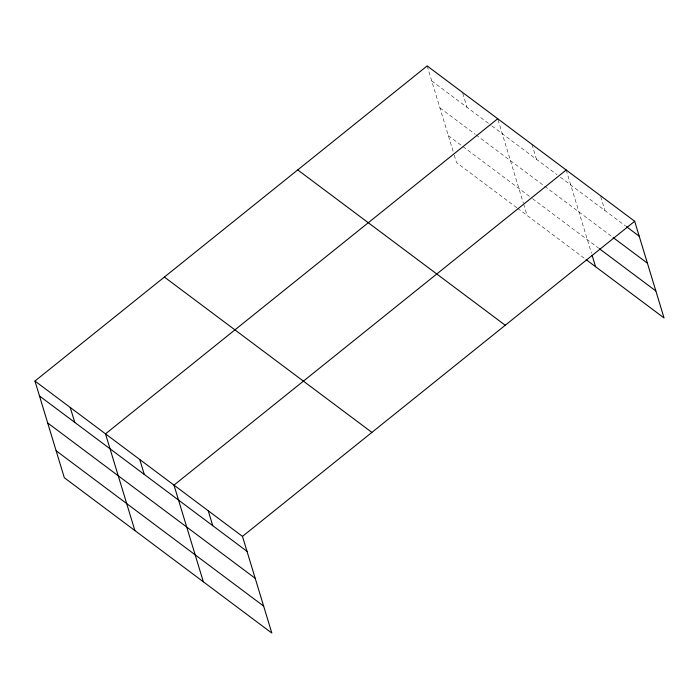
<?xml version="1.0" encoding="UTF-8"?>
<svg xmlns="http://www.w3.org/2000/svg" width="699" height="699" viewBox="0 0 699 699"><rect width="100%" height="100%" fill="white"/><g stroke="black" fill="none" stroke-linecap="round" stroke-linejoin="round"><path stroke-width="0.52" stroke-dasharray="3.5 2.62" d="M431.702 80.874L491.074 125.322M491.93 125.969L557.042 174.706M560.467 177.266L625.518 225.969M439.898 107.847L475.18 134.26M476.036 134.907L612.315 236.917M448.339 135.641L462.109 145.942M462.965 146.589L531.738 198.07M532.594 198.708L598.501 248.049M516.762 207.699L456.534 162.614L453.703 153.273M517.627 208.346L584.443 258.359M600.738 196.637L604.976 210.591M566.199 170.006L591.476 253.204M531.956 144.378L536.5 159.328M498.02 119.739L523.306 202.981M523.621 204.021L527.09 215.432M462.738 93.334L466.984 107.288M427.159 65.924L453.389 152.242"/><path stroke-width="1.05" d="M34.95 381.042L242.466 536.386L271.841 633.076L64.325 477.732L34.95 381.042L427.159 65.924L634.675 221.268L664.05 317.958L586.155 259.644M497.714 118.743L105.505 433.861L134.881 530.55M566.199 170.006L173.981 485.123L203.357 581.813M242.466 536.386L634.675 221.268M626.374 226.607L639.218 236.218M613.172 237.564L647.414 263.191M599.358 248.687L655.854 290.985M297.73 169.918L505.246 325.253M164.379 277.057L371.894 432.401M39.494 395.992L247.009 551.336M47.689 422.965L255.196 578.309M56.13 450.759L263.645 606.103M592.105 255.284L595.574 266.695M208.223 510.759L212.767 525.709M139.748 459.496L144.282 474.446M70.223 407.456L74.767 422.406"/></g></svg>
